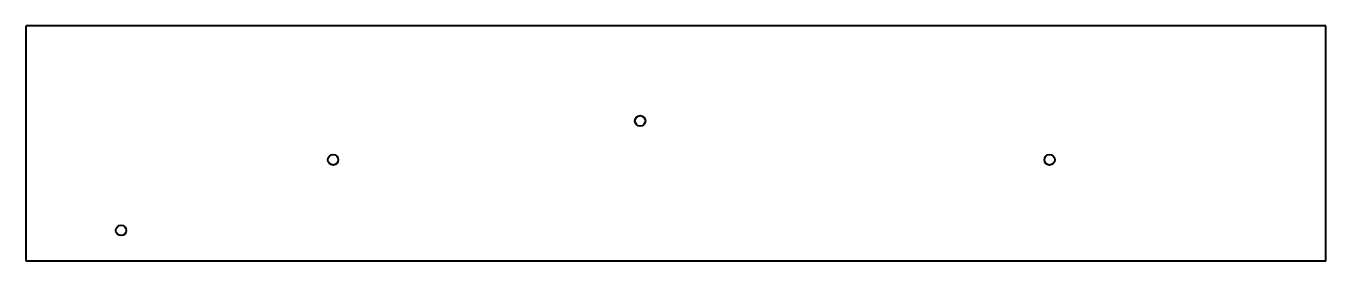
# Model space of a CAD drawing. Header units: millimetres. Extents: x -318 to 318, y 140 to 255.
import ezdxf

# ---------------------------------------------------------------- set-up
doc = ezdxf.new("R2010")
doc.units = ezdxf.units.MM
doc.layers.add('Visible', color=7, linetype='Continuous', lineweight=40)

msp = doc.modelspace()

# ---------------------------------------------------------------- linework, layer by layer
at = {"layer": 'Visible'}
for p, q in [((317.5, 255.4), (-317.5, 255.4)), ((-317.5, 140.4), (-317.5, 255.4)), ((317.5, 140.4), (317.5, 255.4)), ((317.5, 140.4), (-317.5, 140.4))]:
    msp.add_line(p, q, dxfattribs=at)
for centre in [(-17.5, 208.975), (-167.5, 189.925), (182.5, 189.925), (-271.075, 155.4)]:
    msp.add_circle(centre, 2.553, dxfattribs=at)

doc.saveas('drawing.dxf')
